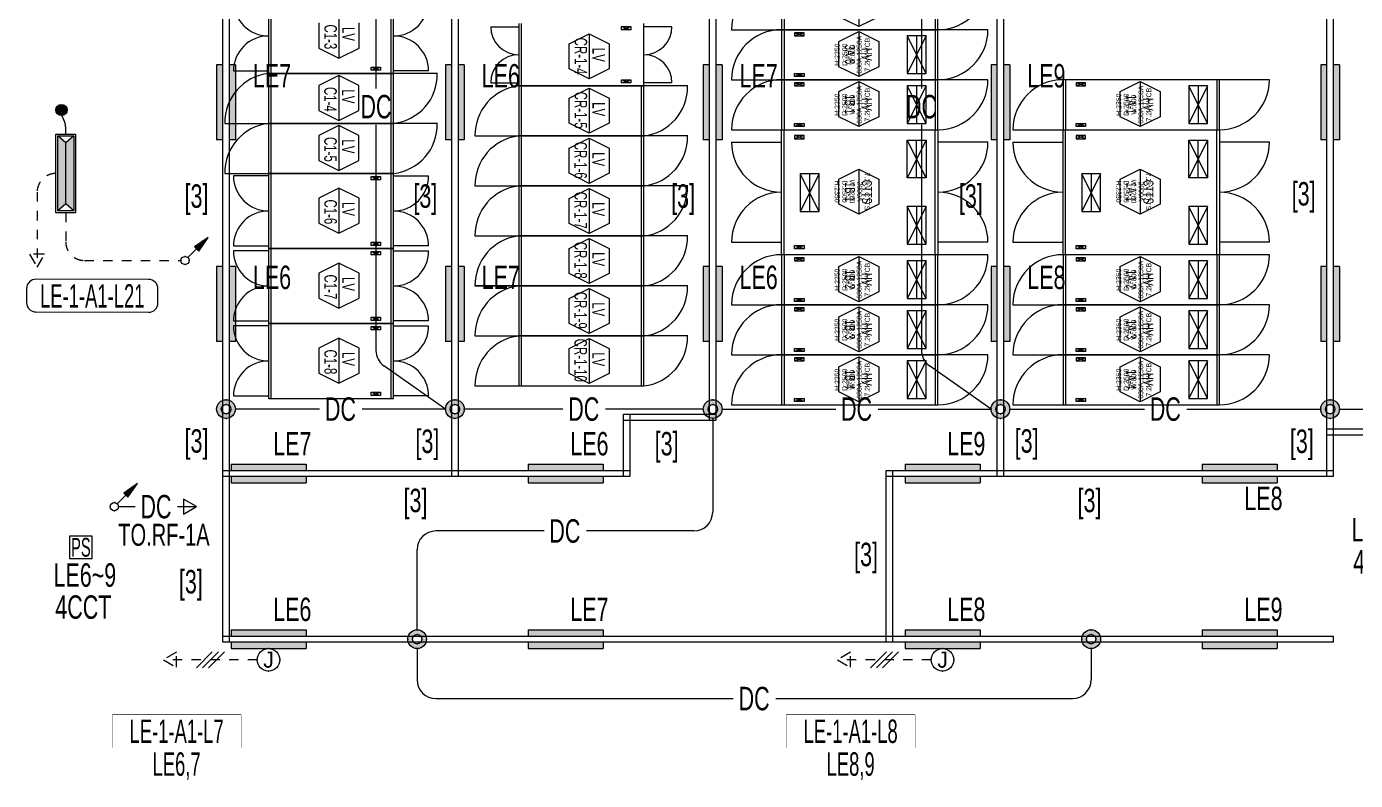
# Model space of a CAD drawing. Header units: millimetres. Extents: x 86947 to 500447, y -530175 to 1059536.
# Drawn here: x 101486 to 122729, y -232805 to -220745 of the extents above; entities that cross this region are included whole.
import ezdxf
from ezdxf.enums import TextEntityAlignment as Align

# ---------------------------------------------------------------- set-up
doc = ezdxf.new("R2010")
doc.units = ezdxf.units.MM
doc.header["$LTSCALE"] = 150
doc.set_wipeout_variables(frame=1)
doc.linetypes.add('D1', pattern=[3, 1, -1, 1])
for name, color, linetype in [('------01 Distribution Panel', 3, 'Continuous'), ('------03 Lighting Fixture', 3, 'Continuous'), ('------04 Lighting Switch', 2, 'Continuous'), ('------04 Number of Strands (가닥수)', 1, 'Continuous'), ('-----20 General Symbol', 3, 'Continuous'), ('-----23 Concealed or Exposed Wire', 4, 'D1'), ('-----25 Emergency Lighting Embeded Wire in Ceiling or Wall', 1, 'Continuous'), ('-----28 Race Way', 1, 'Continuous'), ('-----33 Equipment', 5, 'Continuous')]:
    doc.layers.add(name, color=color, linetype=linetype)
doc.styles.add('ELEC', font='Dotum.ttf')

# ---------------------------------------------------------------- blocks, each defined once
blk = doc.blocks.new('D01')
at = {"linetype": 'Continuous'}
blk.add_circle((0, 0), 150, dxfattribs=at)
for p in [(-150, 0), (0, 150), (150, 0), (0, -150)]:
    blk.add_point(p)
blk = doc.blocks.new('E01')
h = blk.add_hatch(color=256)
edge = h.paths.add_edge_path(flags=17)
edge.add_arc((0, 0), 75, 0, 360)
edge = h.paths.add_edge_path()
edge.add_arc((0, 0), 150, 0, 360)
blk.add_blockref('D01', (0, 0))
at = {"xscale": 0.5, "yscale": 0.5, "zscale": 0.5}
blk.add_blockref('D01', (0, 0), dxfattribs=at)
blk = doc.blocks.new('*U13')
h = blk.add_hatch(color=256)
edge = h.paths.add_edge_path()
edge.add_arc((0, -75), 75, 0, 360)
blk.add_circle((0, -75), 75)
blk = doc.blocks.new('*U16')
blk.add_lwpolyline([(150, 0), (-150, 0), (-150, -300), (150, -300)], close=True)
at = {"style": 'ELEC', "width": 0.6}
blk.add_text('PS', height=250, dxfattribs=at).set_placement((0, -150), align=Align.MIDDLE)
blk = doc.blocks.new('벽부 비상등')
h = blk.add_hatch(color=0)
h.dxf.hatch_style = 1
h.paths.add_polyline_path([(0, 488), (-128, 600), (-128, -600), (0, -488)])
h = blk.add_hatch(color=0)
h.dxf.hatch_style = 1
h.paths.add_polyline_path([(128, 600), (0, 488), (0, -488), (128, -600)])
at = {"color": 1}
for p, q in [((-128, 600), (0, 488)), ((0, 488), (128, 600)), ((0, -488), (0, 488)), ((-128, -600), (0, -488)), ((0, -488), (128, -600))]:
    blk.add_line(p, q, dxfattribs=at)
blk.add_lwpolyline([(158, -630), (158, 630), (-158, 630), (-158, -630)], close=True)
blk.add_lwpolyline([(128, -600), (128, 600), (-128, 600), (-128, -600)], close=True, dxfattribs=at)
blk = doc.blocks.new('E17')
h = blk.add_hatch(color=256)
h.paths.add_polyline_path([(600, 100), (-600, 100), (-600, 0), (600, 0)])
h.paths.add_polyline_path([(600, -100), (-600, -100), (-600, -200), (600, -200)])
for p, q in [((-600, 100), (600, 100)), ((-600, 100), (-600, 0)), ((600, 100), (600, 0)), ((600, 100), (600, 0)), ((-600, -100), (-600, -200)), ((-600, -200), (600, -200)), ((600, -100), (600, -200))]:
    blk.add_line(p, q)
blk = doc.blocks.new('12345')
at = {"layer": '-----33 Equipment'}
for p, q in [((365894, 136405), (365894, 135605)), ((368312, 136405), (368312, 135605)), ((367088, 136374), (367088, 135654)), ((357653, 136105), (357653, 134905)), ((357695, 134905), (357695, 136105)), ((359613, 134905), (359613, 136105)), ((359653, 134905), (359653, 136105)), ((358780, 135871), (358780, 135151)), ((367088, 135654), (366768, 135813)), ((367408, 135813), (367088, 135654)), ((358460, 135712), (358460, 135311)), ((359100, 135311), (359100, 135712)), ((361206, 135653), (361654, 135653)), ((361654, 135705), (361654, 134705)), ((361696, 134705), (361696, 135705)), ((362461, 135377), (362781, 135537)), ((362781, 135537), (362781, 134817)), ((362781, 135537), (363101, 135377)), ((363294, 135605), (363294, 135655)), ((363294, 135655), (363444, 135655)), ((363294, 135655), (363444, 135605)), ((363294, 135605), (363444, 135655)), ((363444, 135605), (363294, 135605)), ((363444, 135655), (363444, 135605)), ((363654, 134705), (363654, 135705)), ((364102, 135653), (363654, 135653)), ((365054, 135605), (365854, 135605)), ((365894, 135605), (365894, 134805)), ((366214, 135555), (366064, 135505)), ((366214, 135505), (366064, 135555)), ((366768, 135414), (367088, 135574)), ((367088, 135574), (367088, 134854)), ((367088, 135574), (367408, 135414)), ((368312, 135605), (368312, 134805)), ((369154, 135605), (368354, 135605)), ((362461, 134977), (362461, 135377)), ((363101, 135377), (363101, 134977)), ((366768, 135013), (366768, 135414)), ((367408, 135414), (367408, 135013)), ((368164, 135505), (367864, 134905)), ((368164, 134905), (367864, 135505)), ((368014, 135505), (368014, 134905)), ((358460, 135311), (358780, 135151)), ((358780, 135151), (359100, 135311)), ((357093, 134945), (357653, 134945)), ((357653, 134905), (359653, 134905)), ((357653, 134905), (357653, 134105)), ((359653, 134905), (357653, 134905)), ((357693, 134905), (357693, 134105)), ((359293, 134955), (359293, 135005)), ((359293, 135005), (359443, 135005)), ((359293, 135005), (359443, 134955)), ((359293, 134955), (359443, 135005)), ((359443, 134955), (359293, 134955)), ((359443, 135005), (359443, 134955)), ((359611, 134905), (359611, 134105)), ((360213, 134945), (359653, 134945)), ((359653, 134105), (359653, 134905)), ((360353, 134905), (359653, 134905)), ((360213, 134945), (360213, 134945)), ((362781, 134817), (362461, 134977)), ((363101, 134977), (362781, 134817)), ((366214, 134855), (366064, 134905)), ((366214, 134905), (366064, 134855)), ((367088, 134854), (366768, 135013)), ((367408, 135013), (367088, 134854)), ((358778, 134871), (358458, 134712)), ((358458, 134712), (358458, 134311)), ((358778, 134871), (358778, 134151)), ((359098, 134712), (358778, 134871)), ((359098, 134311), (359098, 134712)), ((361206, 134757), (361654, 134757)), ((361654, 134705), (363654, 134705)), ((361654, 134705), (361654, 133905)), ((363654, 134705), (361654, 134705)), ((361694, 134705), (361694, 133905)), ((363294, 134755), (363294, 134805)), ((363294, 134805), (363444, 134805)), ((363294, 134805), (363444, 134755)), ((363294, 134755), (363444, 134805)), ((363444, 134755), (363294, 134755)), ((363444, 134805), (363444, 134755)), ((363612, 134705), (363612, 133905)), ((364102, 134757), (363654, 134757)), ((363654, 133905), (363654, 134705)), ((364354, 134705), (363654, 134705)), ((365054, 134805), (365854, 134805)), ((365894, 134805), (365894, 134005)), ((366214, 134755), (366064, 134705)), ((366214, 134705), (366064, 134755)), ((366768, 134614), (367088, 134774)), ((367088, 134774), (367088, 134054)), ((367088, 134774), (367408, 134614)), ((368164, 134705), (367864, 134105)), ((368164, 134105), (367864, 134705)), ((368014, 134705), (368014, 134105)), ((368312, 134805), (368312, 134005)), ((369154, 134805), (368354, 134805)), ((370394, 134805), (370394, 134005)), ((370714, 134755), (370564, 134705)), ((370714, 134705), (370564, 134755)), ((371268, 134614), (371588, 134774)), ((371588, 134774), (371588, 134054)), ((371588, 134774), (371908, 134614)), ((372664, 134705), (372364, 134105)), ((372664, 134105), (372364, 134705)), ((372514, 134705), (372514, 134105)), ((372812, 134805), (372812, 134005)), ((373654, 134805), (372854, 134805)), ((362461, 134507), (362781, 134667)), ((362461, 134107), (362461, 134507)), ((362781, 134667), (362781, 133947)), ((362781, 134667), (363101, 134507)), ((363101, 134507), (363101, 134107)), ((366768, 134213), (366768, 134614)), ((367408, 134614), (367408, 134213)), ((371268, 134213), (371268, 134614)), ((371908, 134614), (371908, 134213)), ((358458, 134311), (358778, 134151)), ((358778, 134151), (359098, 134311)), ((356953, 134105), (357653, 134105)), ((357653, 134105), (359653, 134105)), ((357653, 134105), (357653, 133305)), ((359653, 134105), (357653, 134105)), ((357693, 134105), (357693, 133305)), ((358778, 134071), (358458, 133912)), ((358778, 134071), (358778, 133351)), ((359098, 133912), (358778, 134071)), ((359611, 134105), (359611, 133305)), ((359653, 133305), (359653, 134105)), ((360353, 134105), (359653, 134105)), ((362781, 133947), (362461, 134107)), ((363101, 134107), (362781, 133947)), ((366214, 134055), (366064, 134105)), ((366214, 134105), (366064, 134055)), ((367088, 134054), (366768, 134213)), ((367408, 134213), (367088, 134054)), ((370714, 134055), (370564, 134105)), ((370714, 134105), (370564, 134055)), ((371588, 134054), (371268, 134213)), ((371908, 134213), (371588, 134054)), ((358458, 133912), (358458, 133511)), ((359098, 133511), (359098, 133912)), ((360954, 133905), (361654, 133905)), ((361654, 133905), (363654, 133905)), ((361654, 133905), (361654, 133105)), ((363654, 133905), (361654, 133905)), ((361694, 133905), (361694, 133105)), ((362461, 133707), (362781, 133867)), ((362781, 133867), (362781, 133147)), ((362781, 133867), (363101, 133707)), ((363612, 133905), (363612, 133105)), ((363654, 133105), (363654, 133905)), ((364354, 133905), (363654, 133905)), ((365054, 134005), (365854, 134005)), ((365894, 133260), (365894, 134005)), ((366214, 133910), (366064, 133860)), ((366214, 133860), (366064, 133910)), ((368164, 133235), (367864, 133835)), ((368164, 133835), (367864, 133235)), ((368014, 133235), (368014, 133835)), ((368312, 132005), (368312, 134005)), ((369554, 134005), (370354, 134005)), ((370394, 133260), (370394, 134005)), ((370714, 133910), (370564, 133860)), ((370714, 133860), (370564, 133910)), ((372664, 133235), (372364, 133835)), ((372664, 133835), (372364, 133235)), ((372514, 133235), (372514, 133835)), ((372812, 132005), (372812, 134005)), ((362461, 133307), (362461, 133707)), ((363101, 133707), (363101, 133307)), ((365054, 133805), (365854, 133805)), ((369154, 133805), (368354, 133805)), ((369554, 133805), (370354, 133805)), ((373654, 133805), (372854, 133805)), ((358458, 133511), (358778, 133351)), ((358778, 133351), (359098, 133511)), ((356953, 133305), (357653, 133305)), ((357653, 133265), (357093, 133265)), ((357653, 133305), (359653, 133305)), ((359653, 133305), (357653, 133305)), ((357653, 133305), (357653, 132105)), ((357695, 132105), (357695, 133305)), ((359293, 133205), (359293, 133255)), ((359293, 133255), (359443, 133255)), ((359293, 133255), (359443, 133205)), ((359293, 133205), (359443, 133255)), ((359443, 133205), (359293, 133205)), ((359443, 133255), (359443, 133205)), ((359613, 132105), (359613, 133305)), ((359653, 132105), (359653, 133305)), ((359653, 133265), (360213, 133265)), ((362781, 133147), (362461, 133307)), ((363101, 133307), (362781, 133147)), ((365894, 132005), (365894, 133260)), ((366454, 133299), (366154, 132699)), ((366454, 132699), (366154, 133299)), ((366304, 133299), (366304, 132699)), ((366768, 133215), (367088, 133375)), ((366768, 132814), (366768, 133215)), ((367088, 133375), (367088, 132655)), ((367088, 133375), (367408, 133215)), ((367408, 133215), (367408, 132814)), ((370394, 132005), (370394, 133260)), ((370954, 133299), (370654, 132699)), ((370954, 132699), (370654, 133299)), ((370804, 133299), (370804, 132699)), ((371268, 133215), (371588, 133375)), ((371268, 132814), (371268, 133215)), ((371588, 133375), (371588, 132655)), ((371588, 133375), (371908, 133215)), ((371908, 133215), (371908, 132814)), ((358780, 133071), (358460, 132912)), ((358780, 133071), (358780, 132351)), ((359100, 132912), (358780, 133071)), ((360954, 133105), (361654, 133105)), ((361654, 133105), (363654, 133105)), ((361654, 133105), (361654, 132305)), ((363654, 133105), (361654, 133105)), ((361694, 133105), (361694, 132305)), ((362461, 132907), (362781, 133067)), ((362781, 133067), (362781, 132347)), ((362781, 133067), (363101, 132907)), ((363612, 133105), (363612, 132305)), ((363654, 132305), (363654, 133105)), ((364354, 133105), (363654, 133105)), ((358460, 132912), (358460, 132511)), ((359100, 132511), (359100, 132912)), ((362461, 132507), (362461, 132907)), ((363101, 132907), (363101, 132507)), ((367088, 132655), (366768, 132814)), ((367408, 132814), (367088, 132655)), ((368164, 132775), (367864, 132175)), ((368164, 132175), (367864, 132775)), ((368014, 132775), (368014, 132175)), ((371588, 132655), (371268, 132814)), ((371908, 132814), (371588, 132655)), ((372664, 132775), (372364, 132175)), ((372664, 132175), (372364, 132775)), ((372514, 132775), (372514, 132175)), ((358460, 132511), (358780, 132351)), ((358780, 132351), (359100, 132511)), ((362781, 132347), (362461, 132507)), ((363101, 132507), (362781, 132347)), ((357093, 132145), (357653, 132145)), ((359293, 132155), (359293, 132205)), ((359293, 132205), (359443, 132205)), ((359293, 132205), (359443, 132155)), ((359293, 132155), (359443, 132205)), ((359443, 132155), (359293, 132155)), ((359443, 132205), (359443, 132155)), ((360213, 132145), (359653, 132145)), ((360213, 132145), (360213, 132145)), ((360954, 132305), (361654, 132305)), ((361654, 132305), (363654, 132305)), ((361654, 132305), (361654, 131505)), ((363654, 132305), (361654, 132305)), ((361694, 132305), (361694, 131505)), ((362461, 132107), (362781, 132267)), ((362781, 132267), (362781, 131547)), ((362781, 132267), (363101, 132107)), ((363612, 132305), (363612, 131505)), ((363654, 131505), (363654, 132305)), ((364354, 132305), (363654, 132305)), ((365054, 132205), (365854, 132205)), ((366214, 132100), (366064, 132150)), ((366214, 132150), (366064, 132100)), ((369154, 132205), (368354, 132205)), ((369554, 132205), (370354, 132205)), ((370714, 132100), (370564, 132150)), ((370714, 132150), (370564, 132100)), ((373654, 132205), (372854, 132205)), ((357653, 132065), (357093, 132065)), ((357653, 132105), (359653, 132105)), ((359653, 132105), (357653, 132105)), ((357653, 132105), (357653, 130905)), ((357695, 130905), (357695, 132105)), ((359293, 132005), (359293, 132055)), ((359293, 132055), (359443, 132055)), ((359293, 132055), (359443, 132005)), ((359293, 132005), (359443, 132055)), ((359443, 132005), (359293, 132005)), ((359443, 132055), (359443, 132005)), ((359613, 130905), (359613, 132105)), ((359653, 130905), (359653, 132105)), ((359653, 132065), (360213, 132065)), ((362461, 131707), (362461, 132107)), ((363101, 132107), (363101, 131707)), ((365894, 132005), (365894, 131205)), ((366214, 131955), (366064, 131905)), ((366214, 131905), (366064, 131955)), ((366768, 131814), (367088, 131974)), ((367088, 131974), (367088, 131254)), ((367088, 131974), (367408, 131814)), ((368312, 132005), (368312, 131205)), ((369154, 132005), (368354, 132005)), ((370394, 132005), (370394, 131205)), ((370714, 131955), (370564, 131905)), ((370714, 131905), (370564, 131955)), ((371268, 131814), (371588, 131974)), ((371588, 131974), (371588, 131254)), ((371588, 131974), (371908, 131814)), ((372812, 132005), (372812, 131205)), ((373654, 132005), (372854, 132005)), ((358780, 131871), (358460, 131712)), ((358460, 131712), (358460, 131311)), ((358780, 131871), (358780, 131151)), ((359100, 131712), (358780, 131871)), ((359100, 131311), (359100, 131712)), ((362781, 131547), (362461, 131707)), ((363101, 131707), (362781, 131547)), ((366768, 131413), (366768, 131814)), ((367408, 131814), (367408, 131413)), ((368164, 131905), (367864, 131305)), ((368164, 131305), (367864, 131905)), ((368014, 131905), (368014, 131305)), ((371268, 131413), (371268, 131814)), ((371908, 131814), (371908, 131413)), ((372664, 131905), (372364, 131305)), ((372664, 131305), (372364, 131905)), ((372514, 131905), (372514, 131305)), ((360954, 131505), (361654, 131505)), ((361654, 131505), (360954, 131505)), ((361654, 131505), (363654, 131505)), ((361654, 131505), (361654, 131505)), ((361654, 131505), (361654, 130705)), ((363654, 131505), (361654, 131505)), ((361694, 131505), (361694, 130705)), ((363612, 131505), (363612, 130705)), ((363654, 130705), (363654, 131505)), ((364354, 131505), (363654, 131505)), ((358460, 131311), (358780, 131151)), ((358780, 131151), (359100, 131311)), ((362461, 131307), (362781, 131467)), ((362461, 130907), (362461, 131307)), ((362781, 131467), (362781, 130747)), ((362781, 131467), (363101, 131307)), ((363101, 131307), (363101, 130907)), ((366214, 131255), (366064, 131305)), ((366214, 131305), (366064, 131255)), ((367088, 131254), (366768, 131413)), ((367408, 131413), (367088, 131254)), ((370714, 131255), (370564, 131305)), ((370714, 131305), (370564, 131255)), ((371588, 131254), (371268, 131413)), ((371908, 131413), (371588, 131254)), ((365054, 131205), (365854, 131205)), ((365894, 131205), (365894, 130405)), ((366214, 131155), (366064, 131105)), ((366214, 131105), (366064, 131155)), ((366768, 131014), (367088, 131174)), ((367088, 131174), (367088, 130454)), ((367088, 131174), (367408, 131014)), ((368164, 131105), (367864, 130505)), ((368164, 130505), (367864, 131105)), ((368014, 131105), (368014, 130505)), ((368312, 131205), (368312, 130405)), ((369154, 131205), (368354, 131205)), ((369554, 131205), (370354, 131205)), ((370394, 131205), (370394, 130405)), ((370714, 131155), (370564, 131105)), ((370714, 131105), (370564, 131155)), ((371268, 131014), (371588, 131174)), ((371588, 131174), (371588, 130454)), ((371588, 131174), (371908, 131014)), ((372664, 131105), (372364, 130505)), ((372664, 130505), (372364, 131105)), ((372514, 131105), (372514, 130505)), ((372812, 131205), (372812, 130405)), ((373654, 131205), (372854, 131205)), ((357093, 130945), (357653, 130945)), ((357653, 130865), (357093, 130865)), ((357653, 130905), (359653, 130905)), ((359653, 130905), (357653, 130905)), ((357653, 130905), (357653, 129705)), ((357695, 129705), (357695, 130905)), ((359293, 130955), (359293, 131005)), ((359293, 131005), (359443, 131005)), ((359293, 131005), (359443, 130955)), ((359293, 130955), (359443, 131005)), ((359443, 130955), (359293, 130955)), ((359443, 131005), (359443, 130955)), ((359613, 129705), (359613, 130905)), ((360213, 130945), (359653, 130945)), ((359653, 129705), (359653, 130905)), ((359653, 130865), (360213, 130865)), ((360213, 130945), (360213, 130945)), ((362781, 130747), (362461, 130907)), ((363101, 130907), (362781, 130747)), ((366768, 130613), (366768, 131014)), ((367408, 131014), (367408, 130613)), ((371268, 130613), (371268, 131014)), ((371908, 131014), (371908, 130613)), ((358780, 130671), (358460, 130512)), ((358780, 130671), (358780, 129951)), ((359100, 130512), (358780, 130671)), ((359293, 130805), (359293, 130855)), ((359293, 130855), (359443, 130855)), ((359293, 130855), (359443, 130805)), ((359293, 130805), (359443, 130855)), ((359443, 130805), (359293, 130805)), ((359443, 130855), (359443, 130805)), ((360954, 130705), (361654, 130705)), ((361654, 130705), (363654, 130705)), ((361654, 130705), (361654, 129905)), ((363654, 130705), (361654, 130705)), ((361694, 130705), (361694, 129905)), ((362461, 130507), (362781, 130667)), ((362781, 130667), (362781, 129947)), ((362781, 130667), (363101, 130507)), ((363612, 130705), (363612, 129905)), ((363654, 129905), (363654, 130705)), ((364354, 130705), (363654, 130705)), ((358460, 130512), (358460, 130111)), ((359100, 130111), (359100, 130512)), ((362461, 130107), (362461, 130507)), ((363101, 130507), (363101, 130107)), ((366214, 130455), (366064, 130505)), ((366214, 130505), (366064, 130455)), ((367088, 130454), (366768, 130613)), ((367408, 130613), (367088, 130454)), ((370714, 130455), (370564, 130505)), ((370714, 130505), (370564, 130455)), ((371588, 130454), (371268, 130613)), ((371908, 130613), (371588, 130454)), ((365054, 130405), (365854, 130405)), ((365894, 130405), (365894, 129605)), ((366214, 130355), (366064, 130305)), ((366214, 130305), (366064, 130355)), ((366768, 130214), (367088, 130374)), ((367088, 130374), (367088, 129654)), ((367088, 130374), (367408, 130214)), ((368164, 130305), (367864, 129705)), ((368164, 129705), (367864, 130305)), ((368014, 130305), (368014, 129705)), ((368312, 130405), (368312, 129605)), ((369154, 130405), (368354, 130405)), ((369554, 130405), (370354, 130405)), ((370394, 130405), (370394, 129605)), ((370714, 130355), (370564, 130305)), ((370714, 130305), (370564, 130355)), ((371268, 130214), (371588, 130374)), ((371588, 130374), (371588, 129654)), ((371588, 130374), (371908, 130214)), ((372664, 130305), (372364, 129705)), ((372664, 129705), (372364, 130305)), ((372514, 130305), (372514, 129705)), ((372812, 130405), (372812, 129605)), ((373654, 130405), (372854, 130405)), ((358460, 130111), (358780, 129951)), ((358780, 129951), (359100, 130111)), ((362781, 129947), (362461, 130107)), ((363101, 130107), (362781, 129947)), ((366768, 129813), (366768, 130214)), ((367408, 130214), (367408, 129813)), ((371268, 129813), (371268, 130214)), ((371908, 130214), (371908, 129813)), ((359293, 129755), (359293, 129805)), ((359293, 129805), (359443, 129805)), ((359293, 129805), (359443, 129755)), ((359293, 129755), (359443, 129805)), ((359443, 129805), (359443, 129755)), ((360954, 129905), (361654, 129905)), ((361654, 129905), (363654, 129905)), ((367088, 129654), (366768, 129813)), ((367408, 129813), (367088, 129654)), ((371588, 129654), (371268, 129813)), ((371908, 129813), (371588, 129654)), ((357093, 129745), (357653, 129745)), ((357653, 129705), (359653, 129705)), ((359443, 129755), (359293, 129755)), ((360213, 129745), (359653, 129745)), ((360213, 129745), (360213, 129745)), ((365054, 129605), (365854, 129605)), ((366214, 129655), (366064, 129705)), ((366214, 129705), (366064, 129655)), ((369554, 129605), (370354, 129605)), ((370714, 129655), (370564, 129705)), ((370714, 129705), (370564, 129655))]:
    blk.add_line(p, q, dxfattribs=at)
for points in [[(365854, 136405), (365854, 135605), (368354, 135605), (368354, 136405)], [(365854, 135605), (365854, 134805), (368354, 134805), (368354, 135605)], [(366064, 135555), (366064, 135505), (366214, 135505), (366214, 135555)], [(367864, 135505), (367864, 134905), (368164, 134905), (368164, 135505)], [(366064, 134855), (366064, 134905), (366214, 134905), (366214, 134855)], [(365854, 134805), (365854, 134005), (368354, 134005), (368354, 134805)], [(366064, 134755), (366064, 134705), (366214, 134705), (366214, 134755)], [(367864, 134705), (367864, 134105), (368164, 134105), (368164, 134705)], [(370354, 134805), (370354, 134005), (372854, 134005), (372854, 134805)], [(370564, 134755), (370564, 134705), (370714, 134705), (370714, 134755)], [(372364, 134705), (372364, 134105), (372664, 134105), (372664, 134705)], [(366064, 134055), (366064, 134105), (366214, 134105), (366214, 134055)], [(370564, 134055), (370564, 134105), (370714, 134105), (370714, 134055)], [(368354, 134005), (368354, 132005), (365854, 132005), (365854, 134005)], [(366064, 133910), (366064, 133860), (366214, 133860), (366214, 133910)], [(367864, 133235), (367864, 133835), (368164, 133835), (368164, 133235)], [(372854, 134005), (372854, 132005), (370354, 132005), (370354, 134005)], [(370564, 133910), (370564, 133860), (370714, 133860), (370714, 133910)], [(372364, 133235), (372364, 133835), (372664, 133835), (372664, 133235)], [(366154, 133299), (366154, 132699), (366454, 132699), (366454, 133299)], [(370654, 133299), (370654, 132699), (370954, 132699), (370954, 133299)], [(367864, 132775), (367864, 132175), (368164, 132175), (368164, 132775)], [(372364, 132775), (372364, 132175), (372664, 132175), (372664, 132775)], [(366064, 132100), (366064, 132150), (366214, 132150), (366214, 132100)], [(370564, 132100), (370564, 132150), (370714, 132150), (370714, 132100)], [(365854, 132005), (365854, 131205), (368354, 131205), (368354, 132005)], [(366064, 131955), (366064, 131905), (366214, 131905), (366214, 131955)], [(370354, 132005), (370354, 131205), (372854, 131205), (372854, 132005)], [(370564, 131955), (370564, 131905), (370714, 131905), (370714, 131955)], [(367864, 131905), (367864, 131305), (368164, 131305), (368164, 131905)], [(372364, 131905), (372364, 131305), (372664, 131305), (372664, 131905)], [(366064, 131255), (366064, 131305), (366214, 131305), (366214, 131255)], [(370564, 131255), (370564, 131305), (370714, 131305), (370714, 131255)], [(365854, 131205), (365854, 130405), (368354, 130405), (368354, 131205)], [(366064, 131155), (366064, 131105), (366214, 131105), (366214, 131155)], [(367864, 131105), (367864, 130505), (368164, 130505), (368164, 131105)], [(370354, 131205), (370354, 130405), (372854, 130405), (372854, 131205)], [(370564, 131155), (370564, 131105), (370714, 131105), (370714, 131155)], [(372364, 131105), (372364, 130505), (372664, 130505), (372664, 131105)], [(366064, 130455), (366064, 130505), (366214, 130505), (366214, 130455)], [(370564, 130455), (370564, 130505), (370714, 130505), (370714, 130455)], [(365854, 130405), (365854, 129605), (368354, 129605), (368354, 130405)], [(366064, 130355), (366064, 130305), (366214, 130305), (366214, 130355)], [(367864, 130305), (367864, 129705), (368164, 129705), (368164, 130305)], [(370354, 130405), (370354, 129605), (372854, 129605), (372854, 130405)], [(370564, 130355), (370564, 130305), (370714, 130305), (370714, 130355)], [(372364, 130305), (372364, 129705), (372664, 129705), (372664, 130305)], [(366064, 129655), (366064, 129705), (366214, 129705), (366214, 129655)], [(370564, 129655), (370564, 129705), (370714, 129705), (370714, 129655)]]:
    blk.add_lwpolyline(points, close=True, dxfattribs=at)
for centre, radius, start, end in [((365854, 135605), 800, 90, 180), ((368354, 136405), 800, 270, 0), ((357653, 136065), 560, 180, 270), ((359653, 136065), 560, 270, 0), ((361654, 135653), 448, 180, 270), ((363654, 135653), 448, 270, 0), ((365854, 134805), 800, 90, 180), ((368354, 135605), 800, 270, 0), ((357653, 134945), 560, 90, 180), ((359653, 134945), 560, 0, 90), ((361654, 134757), 448, 90, 180), ((363654, 134757), 448, 0, 90), ((357744, 134119), 791, 96.6265, 181.0016), ((359561, 134891), 791, 276.6265, 1.0016), ((361745, 133919), 791, 96.6265, 181.0016), ((363562, 134691), 791, 276.6265, 1.0016), ((365854, 134005), 800, 90, 180), ((368354, 134805), 800, 270, 0), ((370354, 134005), 800, 90, 180), ((372854, 134805), 800, 270, 0), ((357744, 133319), 791, 96.6265, 181.0016), ((359561, 134091), 791, 276.6265, 1.0016), ((361745, 133119), 791, 96.6265, 181.0016), ((363562, 133891), 791, 276.6265, 1.0016), ((365854, 133805), 800, 180, 270), ((368354, 133805), 800, 270, 0), ((370354, 133805), 800, 180, 270), ((372854, 133805), 800, 270, 0), ((357653, 133265), 560, 180, 270), ((359653, 133265), 560, 270, 0), ((361745, 132319), 791, 96.6265, 181.0016), ((363562, 133091), 791, 276.6265, 1.0016), ((365854, 132205), 800, 90, 180), ((368354, 132205), 800, 0, 90), ((370354, 132205), 800, 90, 180), ((372854, 132205), 800, 0, 90), ((357653, 132145), 560, 90, 180), ((359653, 132145), 560, 0, 90), ((361745, 131519), 791, 96.6265, 181.0016), ((363562, 132291), 791, 276.6265, 1.0016), ((357653, 132065), 560, 180, 270), ((359653, 132065), 560, 270, 0), ((365854, 131205), 800, 90, 180), ((368354, 132005), 800, 270, 0), ((370354, 131205), 800, 90, 180), ((372854, 132005), 800, 270, 0), ((357653, 130945), 560, 90, 180), ((359653, 130945), 560, 0, 90), ((361745, 130719), 791, 96.6265, 181.0016), ((363562, 131491), 791, 276.6265, 1.0016), ((365854, 130405), 800, 90, 180), ((368354, 131205), 800, 270, 0), ((370354, 130405), 800, 90, 180), ((372854, 131205), 800, 270, 0), ((357653, 130865), 560, 180, 270), ((359653, 130865), 560, 270, 0), ((361745, 129919), 791, 96.6265, 181.0016), ((363562, 130691), 791, 276.6265, 1.0016), ((357653, 129745), 560, 90, 180), ((359653, 129745), 560, 0, 90), ((365854, 129605), 800, 90, 180), ((368354, 130405), 800, 270, 0), ((370354, 129605), 800, 90, 180), ((372854, 130405), 800, 270, 0)]:
    blk.add_arc(centre, radius, start, end, dxfattribs=at)
at = {"layer": '-----33 Equipment', "style": 'ELEC', "width": 0.7}
for s, p in [('C1-3', (358646, 135490)), ('LV', (358931, 135537)), ('CR-1-4', (362647, 135182)), ('LV', (362932, 135203)), ('C1-4', (358644, 134490)), ('LV', (358929, 134537)), ('CR-1-5', (362647, 134317)), ('LV', (362932, 134333)), ('C1-5', (358644, 133690)), ('LV', (358929, 133737)), ('CR-1-6', (362644, 133516)), ('LV', (362929, 133533)), ('CR-1-7', (362644, 132716)), ('C1-6', (358646, 132690)), ('LV', (358931, 132737)), ('LV', (362929, 132733)), ('CR-1-8', (362644, 131916)), ('LV', (362929, 131933)), ('C1-7', (358646, 131490)), ('LV', (358931, 131537)), ('CR-1-9', (362644, 131116)), ('LV', (362929, 131133)), ('CR-1-10', (362644, 130316)), ('C1-8', (358646, 130290)), ('LV', (358931, 130337)), ('LV', (362929, 130333))]:
    blk.add_text(s, height=200, rotation=270, dxfattribs=at).set_placement(p, align=Align.MIDDLE_CENTER)
at = {"layer": '-----33 Equipment', "style": 'ELEC'}
for s, rotation, p in [('H:2350', 90, (366744, 135205)), ('D:2500', 90, (366864, 135205)), ('W:800', 90, (366984, 135205)), ('630A,1250A', 90, (367104, 135205)), ('7.2kV VCB', 90, (367224, 135205)), ('630A,1250A', 90, (367104, 134405)), ('630A,1250A', 90, (371604, 134405)), ('H:2350', 90, (366744, 134405)), ('D:2500', 90, (366864, 134405)), ('W:800', 90, (366984, 134405)), ('7.2kV VCB', 90, (367224, 134405)), ('H:2350', 90, (371244, 134405)), ('D:2500', 90, (371364, 134405)), ('W:800', 90, (371484, 134405)), ('7.2kV VCB', 90, (371724, 134405)), ('W:2200', 270, (366984, 133017)), ('7.2kV CTTS', 270, (367224, 133017)), ('W:2200', 270, (371484, 133017)), ('7.2kV CTTS', 270, (371724, 133017)), ('H:2350', 270, (366744, 133017)), ('D:2500', 270, (366864, 133017)), ('2000A', 270, (367104, 133017)), ('H:2350', 270, (371244, 133017)), ('D:2500', 270, (371364, 133017)), ('2000A', 270, (371604, 133017)), ('H:2350', 90, (366744, 131605)), ('D:2500', 90, (366864, 131605)), ('W:800', 90, (366984, 131605)), ('630A,1250A', 90, (367104, 131605)), ('7.2kV VCB', 90, (367224, 131605)), ('H:2350', 90, (371244, 131605)), ('D:2500', 90, (371364, 131605)), ('W:800', 90, (371484, 131605)), ('630A,1250A', 90, (371604, 131605)), ('7.2kV VCB', 90, (371724, 131605)), ('630A,1250A', 90, (367104, 130805)), ('630A,1250A', 90, (371604, 130805)), ('H:2350', 90, (366744, 130805)), ('D:2500', 90, (366864, 130805)), ('W:800', 90, (366984, 130805)), ('7.2kV VCB', 90, (367224, 130805)), ('H:2350', 90, (371244, 130805)), ('D:2500', 90, (371364, 130805)), ('W:800', 90, (371484, 130805)), ('7.2kV VCB', 90, (371724, 130805)), ('630A,1250A', 90, (367104, 130005)), ('7.2kV VCB', 90, (367224, 130005)), ('630A,1250A', 90, (371604, 130005)), ('7.2kV VCB', 90, (371724, 130005)), ('H:2350', 90, (366744, 130005)), ('D:2500', 90, (366864, 130005)), ('W:800', 90, (366984, 130005)), ('H:2350', 90, (371244, 130005)), ('D:2500', 90, (371364, 130005)), ('W:800', 90, (371484, 130005))]:
    blk.add_text(s, height=80, rotation=rotation, dxfattribs=at).set_placement(p, align=Align.MIDDLE)
at = {"layer": '-----33 Equipment', "style": 'ELEC', "width": 0.7}
for s, p in [('3A-6', (366948, 135209)), ('HV', (367220, 135211)), ('1B-1', (366948, 134409)), ('HV', (367220, 134411)), ('1A-1', (371448, 134409)), ('HV', (371720, 134411)), ('CTTS', (367220, 133012)), ('CTTS', (371720, 133012)), ('1B-1', (366948, 133010)), ('1A-1', (371448, 133010)), ('1B-2', (366948, 131609)), ('1A-2', (371448, 131609)), ('HV', (367220, 131611)), ('HV', (371720, 131611)), ('1B-3', (366948, 130809)), ('HV', (367220, 130811)), ('1A-3', (371448, 130809)), ('HV', (371720, 130811)), ('1B-4', (366948, 130009)), ('HV', (367220, 130011)), ('1A-4', (371448, 130009)), ('HV', (371720, 130011))]:
    blk.add_text(s, height=160, rotation=270, dxfattribs=at).set_placement(p, align=Align.MIDDLE)
blk = doc.blocks.new('O01')
blk.add_hatch(color=256).paths.add_polyline_path([(-149, -218), (-218, -149), (-368, -368)])
blk.add_line((-46, -46), (-184, -184))
blk.add_lwpolyline([(-368, -368), (-149, -218), (-218, -149), (-368, -368)])
blk.add_circle((0, 0), 65)
for p in [(-65, 0), (-65, 0), (0, 65), (0, 65), (65, 0), (65, 0), (0, -65), (0, -65)]:
    blk.add_point(p)
blk = doc.blocks.new('O04')
blk.add_circle((0, 0), 150)
for p in [(-150, 0), (0, 150), (150, 0), (0, -150)]:
    blk.add_point(p)
at = {"style": 'ELEC'}
blk.add_text('J', height=214, dxfattribs=at).set_placement((0, 0), align=Align.MIDDLE)
blk = doc.blocks.new('O07')
blk.add_lwpolyline([(0, -100), (173, 0), (0, 100)], close=True)
blk = doc.blocks.new('*U45')
at = {"color": 0}
for p, q in [((-186, -106), (26, 106)), ((-106, -106), (106, 106)), ((-26, -106), (186, 106))]:
    blk.add_line(p, q, dxfattribs=at)

msp = doc.modelspace()

# ---------------------------------------------------------------- linework, layer by layer
at = {"layer": '------01 Distribution Panel', "color": 1}
for points in [[(102857, -232280), (104911, -232280), (104911, -231755), (102857, -231755)], [(113632, -232280), (115686, -232280), (115686, -231755), (113632, -231755)]]:
    msp.add_lwpolyline(points, close=True, dxfattribs=at)
at = {"layer": '-----23 Concealed or Exposed Wire'}
for p, q in [((102044, -222170), (102074, -222224)), ((102111, -222465), (102111, -222369)), ((101654, -223395), (101654, -224595))]:
    msp.add_line(p, q, dxfattribs=at)
msp.add_lwpolyline([(102111, -223725), (102111, -224187, 0.414214), (102411, -224487), (103954, -224487)], format="xyb", dxfattribs=at)
for points in [[(105174, -230875), (103674, -230875)], [(115949, -230875), (114449, -230875)]]:
    msp.add_lwpolyline(points, dxfattribs=at)
for centre, start, end in [((101811, -222369), 0, 28.9394), ((101954, -223395), 90, 180)]:
    msp.add_arc(centre, 300, start, end, dxfattribs=at)
at = {"layer": '-----25 Emergency Lighting Embeded Wire in Ceiling or Wall'}
for p, q in [((107071, -218126), (107071, -221735)), ((115792, -218126), (115792, -221735)), ((107071, -222317), (107071, -225926)), ((115792, -222317), (115792, -225926)), ((108183, -226864), (107198, -226171)), ((116904, -226864), (115919, -226171)), ((106170, -226864), (104824, -226864)), ((108183, -226864), (106851, -226864)), ((110060, -226864), (108483, -226864)), ((112304, -226864), (110740, -226864)), ((112604, -226864), (114420, -226864)), ((115101, -226864), (116904, -226864)), ((117204, -226864), (119355, -226864)), ((120036, -226864), (122174, -226864)), ((122474, -226864), (123248, -226864)), ((112454, -227014), (112454, -228514)), ((102954, -228425), (103220, -228425)), ((103901, -228425), (104204, -228425)), ((109758, -228814), (108029, -228814)), ((112154, -228814), (110438, -228814)), ((107729, -230395), (107729, -229114)), ((107729, -230695), (107729, -231195)), ((118504, -230695), (118504, -231195)), ((108029, -231495), (112783, -231495)), ((113463, -231495), (118204, -231495))]:
    msp.add_line(p, q, dxfattribs=at)
for centre, start, end in [((107371, -225926), 180, 234.8795), ((116092, -225926), 180, 234.8795), ((112154, -228514), 270, 0), ((108029, -229114), 90, 180), ((108029, -231195), 180, 270), ((118204, -231195), 270, 0)]:
    msp.add_arc(centre, 300, start, end, dxfattribs=at)
at = {"layer": '-----28 Race Way', "elevation": 0}
for points in [[(104624, -230595), (104624, -212845), (104724, -212845), (104724, -230595)], [(117004, -227945), (117004, -212845), (117104, -212845), (117104, -227945)], [(108283, -227945), (108283, -214607), (108383, -214607), (108383, -227945)], [(112404, -227045), (112404, -214607), (112504, -214607), (112504, -227045)], [(122274, -227945), (122274, -214607), (122374, -214607), (122374, -227945)], [(111029, -226945), (112504, -226945), (112504, -227045), (111029, -227045)], [(122274, -227182), (124889, -227182), (124889, -227282), (122274, -227282)]]:
    msp.add_lwpolyline(points, close=True, dxfattribs=at)
at = {"layer": '-----28 Race Way'}
for points in [[(111129, -226945), (111129, -227945), (111029, -227945), (111029, -226945)], [(104624, -227845), (111129, -227845), (111129, -227945), (104624, -227945)], [(115229, -227845), (122374, -227845), (122374, -227945), (115229, -227945)], [(115329, -227845), (115329, -230595), (115229, -230595), (115229, -227845)], [(104624, -230495), (122374, -230495), (122374, -230595), (104624, -230595)]]:
    msp.add_lwpolyline(points, close=True, dxfattribs=at)
at = {"color": 1, "linetype": 'Continuous'}
msp.add_lwpolyline([(101486, -225161, 0.414214), (101636, -225311), (103436, -225316, 0.414214), (103586, -225166), (103586, -224941, 0.414214), (103436, -224791), (101636, -224786, 0.414214), (101486, -224936)], format="xyb", close=True, dxfattribs=at)

# ---------------------------------------------------------------- block references
at = {"layer": '------03 Lighting Fixture', "color": 3, "rotation": 270}
for p in [(104724, -221957), (108383, -221957), (112504, -221957), (117104, -221957), (122374, -221957), (104724, -225182), (108383, -225182), (112504, -225182), (117104, -225182), (122374, -225182)]:
    msp.add_blockref('E17', p, dxfattribs=at)
at = {"layer": '------03 Lighting Fixture', "xscale": -1}
msp.add_blockref('벽부 비상등', (102111, -223095), dxfattribs=at)
at = {"layer": '------03 Lighting Fixture'}
for p in [(104674, -226864), (108333, -226864), (112454, -226864), (117054, -226864), (122324, -226864), (107729, -230545), (118504, -230545)]:
    msp.add_blockref('E01', p, dxfattribs=at)
at = {"layer": '------03 Lighting Fixture', "color": 3}
for p in [(105354, -227845), (110104, -227845), (116129, -227845), (120879, -227845), (105354, -230495), (110104, -230495), (116129, -230495), (120879, -230495)]:
    msp.add_blockref('E17', p, dxfattribs=at)
at = {"layer": '------04 Lighting Switch', "xscale": 1.2, "yscale": 1.2, "zscale": 1.2, "rotation": 89.99999999999999}
msp.add_blockref('*U13', (101954, -222080), dxfattribs=at)
at = {"layer": '------04 Lighting Switch', "xscale": 1.2, "yscale": 1.2, "zscale": 1.2}
msp.add_blockref('*U16', (102354, -228895), dxfattribs=at)
at = {"layer": '------04 Number of Strands (가닥수)', "xscale": 1.2, "yscale": 1.2, "zscale": 1.2}
for p in [(104424, -230875), (115199, -230875)]:
    msp.add_blockref('*U45', p, dxfattribs=at)
at = {"layer": '-----20 General Symbol', "rotation": 180}
for p in [(104019, -224487), (102889, -228425)]:
    msp.add_blockref('O01', p, dxfattribs=at)
at = {"layer": '-----20 General Symbol', "xscale": 1.2, "yscale": 1.2, "zscale": 1.2}
for p in [(105354, -230875), (116129, -230875)]:
    msp.add_blockref('O04', p, dxfattribs=at)
at = {"layer": '-----23 Concealed or Exposed Wire', "xscale": 1.199999999953434, "yscale": 1.199999999953434, "zscale": 1.199999999953434}
for p, rotation in [((101654, -224387), 270), ((103881, -230875), 180), ((114656, -230875), 180)]:
    msp.add_blockref('O07', p, dxfattribs=dict(at, rotation=rotation))
at = {"layer": '-----25 Emergency Lighting Embeded Wire in Ceiling or Wall', "xscale": 1.199999999953434, "yscale": 1.199999999953434, "zscale": 1.199999999953434}
msp.add_blockref('O07', (103996, -228425), dxfattribs=at)
at = {"layer": '-----33 Equipment'}
msp.add_blockref('12345', (-252300, -356400), dxfattribs=at)

# ---------------------------------------------------------------- texts
at = {"layer": '------04 Lighting Switch', "style": 'ELEC', "width": 0.7}
for s, p in [('LE7', (105409, -221532)), ('LE6', (109067, -221532)), ('LE7', (113188, -221532)), ('LE9', (117788, -221532)), ('LE6', (105409, -224757)), ('LE7', (109067, -224757)), ('LE6', (113188, -224757)), ('LE8', (117788, -224757)), ('LE7', (105733, -227418)), ('LE6', (110483, -227418)), ('LE9', (116508, -227418)), ('LE8', (121258, -228293)), ('LE6~9', (123166, -228794)), ('4CCT', (123141, -229307)), ('LE6~9', (102417, -229519)), ('4CCT', (102393, -230032)), ('LE6', (105733, -230068)), ('LE7', (110483, -230068)), ('LE8', (116508, -230068)), ('LE9', (121258, -230068))]:
    msp.add_text(s, height=375, dxfattribs=at).set_placement(p, align=Align.MIDDLE)
at = {"layer": '-----25 Emergency Lighting Embeded Wire in Ceiling or Wall', "style": 'ELEC', "width": 0.7}
for p in [(107071, -222026), (115792, -222026), (106503, -226864), (110393, -226864), (114754, -226864), (119689, -226864), (103554, -228425), (110091, -228814), (113116, -231495)]:
    msp.add_text('DC', height=375, dxfattribs=at).set_placement(p, align=Align.MIDDLE)
msp.add_text('TO.RF-1A', height=350, dxfattribs=at).set_placement((103682, -228875), align=Align.MIDDLE_CENTER)
at = {"layer": '-----28 Race Way', "style": 'ELEC', "width": 0.7}
for p in [(104202, -223504), (107860, -223504), (111981, -223504), (116581, -223504), (121901, -223467), (104202, -227421), (107893, -227426), (111717, -227465), (117472, -227421), (121872, -227426), (107703, -228373), (118478, -228373), (114906, -229237), (104112, -229673)]:
    msp.add_text('[3]', height=375, dxfattribs=at).set_placement(p, align=Align.MIDDLE)
at = {"linetype": 'Continuous', "style": 'ELEC', "width": 0.6}
msp.add_text('LE-1-A1-L21', height=375, dxfattribs=at).set_placement((102536, -225051), align=Align.MIDDLE)

# ---------------------------------------------------------------- next in the draw order: wipeouts: each hides what was drawn before it
at = {"color": 1}
for points in [[(102857, -232280), (104911, -232280), (104911, -231755), (102857, -231755)], [(113632, -232280), (115686, -232280), (115686, -231755), (113632, -231755)]]:
    msp.add_wipeout(points, dxfattribs=at)

# ---------------------------------------------------------------- next in the draw order: wipeouts: each hides what was drawn before it
for points in [[(102857, -232805), (104911, -232805), (104911, -232280), (102857, -232280)], [(113632, -232805), (115686, -232805), (115686, -232280), (113632, -232280)]]:
    msp.add_wipeout(points, dxfattribs=at)

# ---------------------------------------------------------------- next in the draw order: texts
at = {"style": 'ELEC', "width": 0.6}
for s, p in [('LE-1-A1-L7', (103884, -232018)), ('LE-1-A1-L8', (114659, -232018)), ('LE6,7', (103884, -232543)), ('LE8,9', (114659, -232543))]:
    msp.add_text(s, height=375, dxfattribs=at).set_placement(p, align=Align.MIDDLE_CENTER)

doc.saveas('drawing.dxf')
